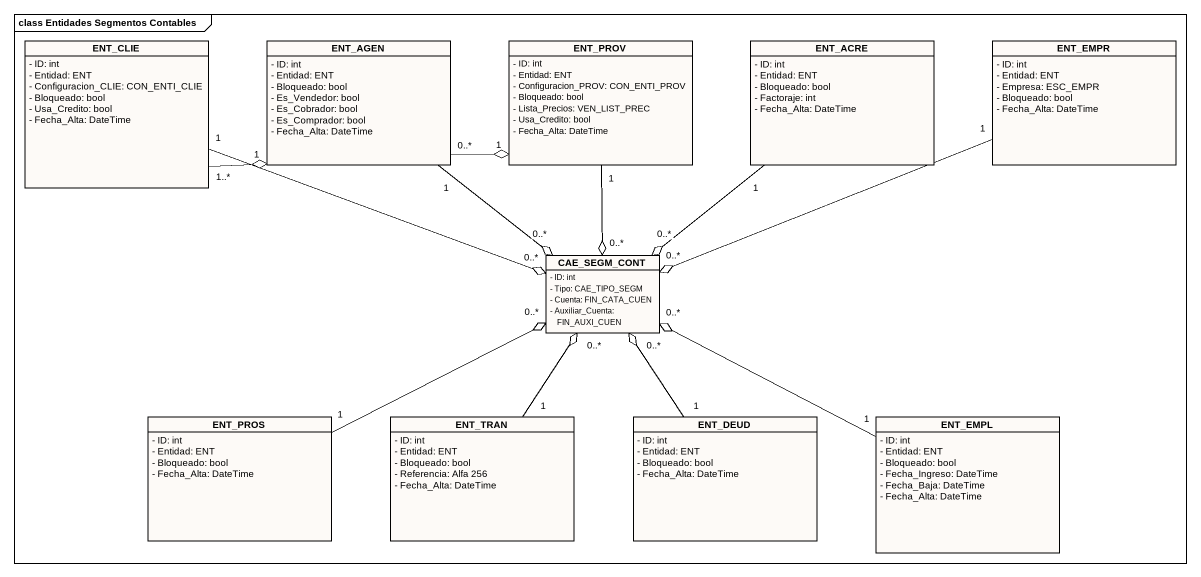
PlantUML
@startuml
mainframe class Entidades Segmentos Contables
hide circle
hide empty members
skinparam classAttributeIconSize 0
class ENT_CLIE #FDFAF7 {
  - ID: int
  - Entidad: ENT
  - Configuracion_CLIE: CON_ENTI_CLIE
  - Bloqueado: bool
  - Usa_Credito: bool
  - Fecha_Alta: DateTime
}
class ENT_AGEN #FDFAF7 {
  - ID: int
  - Entidad: ENT
  - Bloqueado: bool
  - Es_Vendedor: bool
  - Es_Cobrador: bool
  - Es_Comprador: bool
  - Fecha_Alta: DateTime
}
class ENT_PROV #FDFAF7 {
  - ID: int
  - Entidad: ENT
  - Configuracion_PROV: CON_ENTI_PROV
  - Bloqueado: bool
  - Lista_Precios: VEN_LIST_PREC
  - Usa_Credito: bool
  - Fecha_Alta: DateTime
}
class ENT_ACRE #FDFAF7 {
  - ID: int
  - Entidad: ENT
  - Bloqueado: bool
  - Factoraje: int
  - Fecha_Alta: DateTime
}
class ENT_EMPR #FDFAF7 {
  - ID: int
  - Entidad: ENT
  - Empresa: ESC_EMPR
  - Bloqueado: bool
  - Fecha_Alta: DateTime
}
class CAE_SEGM_CONT #FDFAF7 {
  - ID: int
  - Tipo: CAE_TIPO_SEGM
  - Cuenta: FIN_CATA_CUEN
  - Auxiliar_Cuenta: FIN_AUXI_CUEN
}
class ENT_PROS #FDFAF7 {
  - ID: int
  - Entidad: ENT
  - Bloqueado: bool
  - Fecha_Alta: DateTime
}
class ENT_TRAN #FDFAF7 {
  - ID: int
  - Entidad: ENT
  - Bloqueado: bool
  - Referencia: Alfa 256
  - Fecha_Alta: DateTime
}
class ENT_DEUD #FDFAF7 {
  - ID: int
  - Entidad: ENT
  - Bloqueado: bool
  - Fecha_Alta: DateTime
}
class ENT_EMPL #FDFAF7 {
  - ID: int
  - Entidad: ENT
  - Bloqueado: bool
  - Fecha_Ingreso: DateTime
  - Fecha_Baja: DateTime
  - Fecha_Alta: DateTime
}
ENT_CLIE "1..*" -right-o "1" ENT_AGEN
ENT_CLIE "1" -right-o "0..*" CAE_SEGM_CONT
ENT_AGEN "0..*" -right-o "1" ENT_PROV
ENT_AGEN "1" --o "0..*" CAE_SEGM_CONT
ENT_PROV "1" --o "0..*" CAE_SEGM_CONT
ENT_ACRE "1" --o "0..*" CAE_SEGM_CONT
ENT_EMPR "1" -left-o "0..*" CAE_SEGM_CONT
ENT_PROS "1" -right-o "0..*" CAE_SEGM_CONT
ENT_TRAN "1" -up-o "0..*" CAE_SEGM_CONT
ENT_DEUD "1" -up-o "0..*" CAE_SEGM_CONT
ENT_EMPL "1" -left-o "0..*" CAE_SEGM_CONT
@enduml
